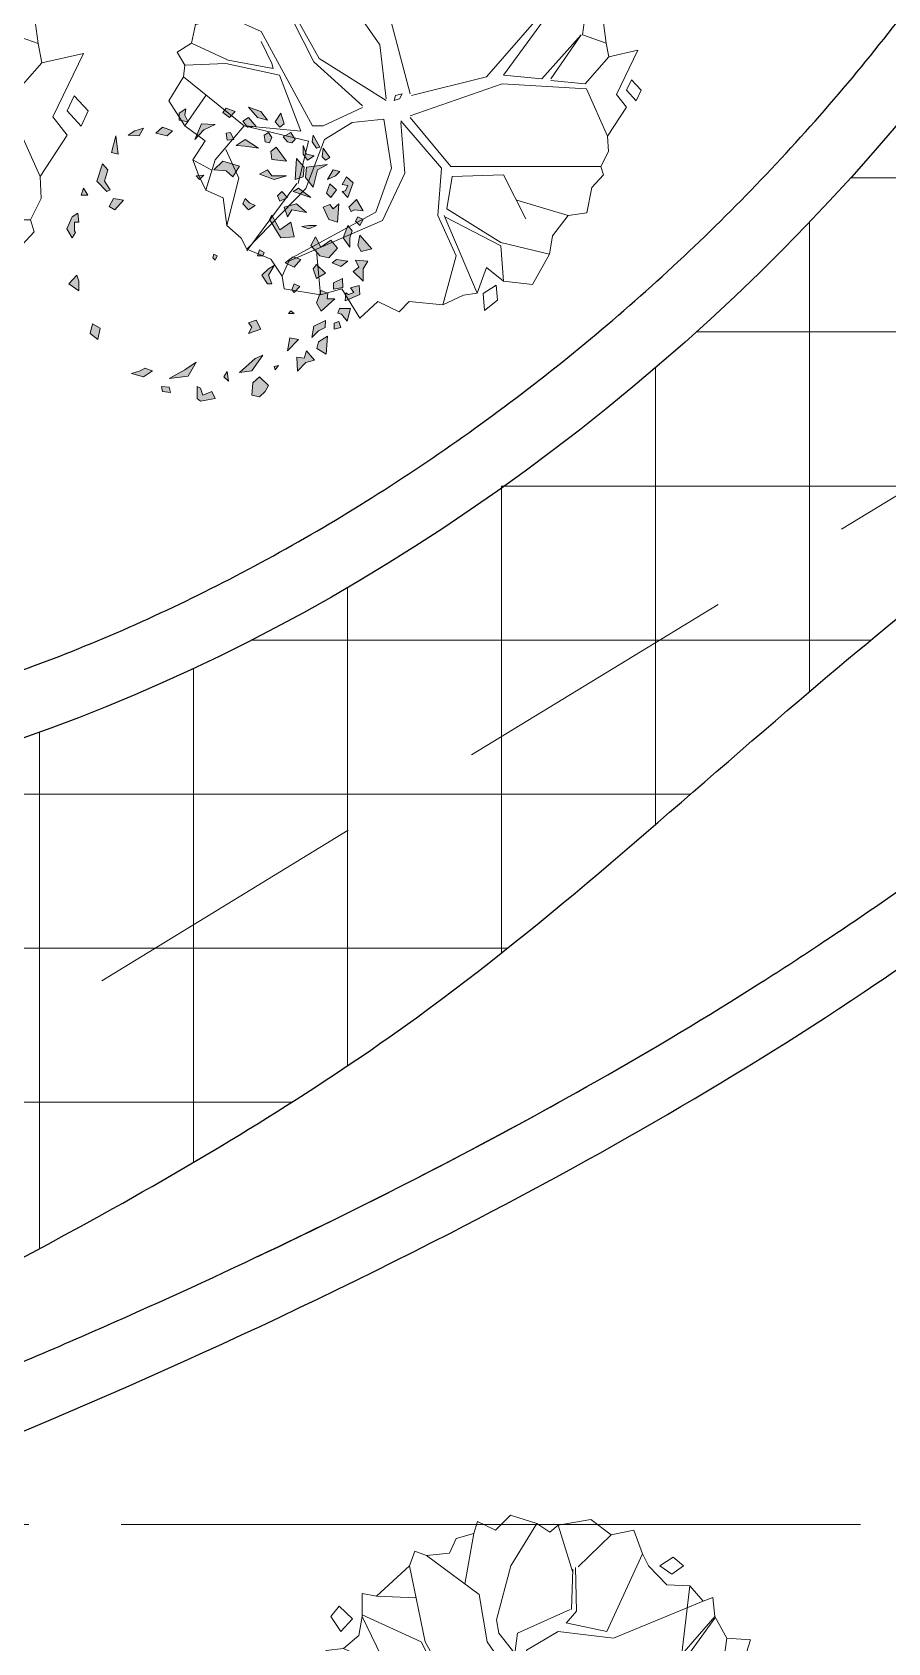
# Model space of a CAD drawing. Header units: inches. Extents: x -12 to 20935469, y -1604 to 24729220.
# Drawn here: x 20873752.2 to 20873818.9, y 24710426.8 to 24710552.2 of the extents above; entities that cross this region are included whole.
import ezdxf

# ---------------------------------------------------------------- set-up
doc = ezdxf.new("R2010")
doc.units = ezdxf.units.IN
doc.header["$LTSCALE"] = 0.03
doc.header["$MEASUREMENT"] = 0
doc.linetypes.add('ACAD_ISO08W100', pattern=[36, 24, -3, 6, -3])
doc.linetypes.add('DASHED2', pattern=[0.375, 0.25, -0.125])
for name, color, linetype, lineweight in [('Dot', 253, 'Continuous', 0), ('Grid Line', 252, 'Continuous', 18), ('hatch-1', 253, 'Continuous', 5), ('ILLUSTR-TREE', 74, 'Continuous', 0), ('wind.', 150, 'Continuous', 20)]:
    doc.layers.add(name, color=color, linetype=linetype, lineweight=lineweight)
doc.styles.add('ATTR', font='romans.shx', dxfattribs={"width": 0.8, "height": 0.7})

# ---------------------------------------------------------------- blocks, each defined once
blk = doc.blocks.new('fff')
at = {"layer": 'Grid Line', "color": 252, "linetype": 'ACAD_ISO08W100', "lineweight": 9, "ltscale": 80, "true_color": 0x939598}
blk.add_line((20833096.95, 24723708.72), (20830726.15, 24723708.72), dxfattribs=at)
blk = doc.blocks.new('TREE_009')
at = {"layer": 'ILLUSTR-TREE'}
for p, q in [((-12174.22, 13910.26), (-12175.66, 13905.24)), ((-12166.65, 13906.74), (-12174.22, 13910.26)), ((-12160.46, 13912.91), (-12166.65, 13906.74)), ((-12149.34, 13909.54), (-12160.46, 13912.91)), ((-12149.34, 13909.54), (-12160.26, 13891.83)), ((-12143.96, 13905.85), (-12149.34, 13909.54)), ((-12140.45, 13908.76), (-12143.96, 13905.85)), ((-12126.77, 13911.14), (-12140.45, 13908.76)), ((-12140.45, 13908.76), (-12134.4, 13889.01)), ((-12118.31, 13904.71), (-12126.77, 13911.14)), ((-12175.66, 13905.24), (-12183.16, 13903.21)), ((-12179.51, 13884.08), (-12175.66, 13905.24)), ((-12132.06, 13891.31), (-12118.31, 13904.71)), ((-12108.88, 13906.74), (-12118.31, 13904.71)), ((-12105.24, 13896.77), (-12108.88, 13906.74)), ((-12183.16, 13903.21), (-12185.91, 13897.04)), ((-12200.35, 13897.92), (-12202.62, 13891.83)), ((-12195.47, 13896.07), (-12200.35, 13897.92)), ((-12185.91, 13897.04), (-12195.47, 13896.07)), ((-12195.47, 13896.07), (-12173.46, 13879.85)), ((-12120.09, 13864.33), (-12105.24, 13896.77)), ((-12102.7, 13891.75), (-12105.24, 13896.77)), ((-12097.95, 13891.83), (-12092.45, 13895.36)), ((-12092.45, 13895.36), (-12088.05, 13891.83)), ((-12202.62, 13891.83), (-12216.38, 13879.14)), ((-12196.02, 13860.09), (-12202.62, 13891.83)), ((-12160.26, 13891.83), (-12166.31, 13869.26)), ((-12134.95, 13873.5), (-12134.4, 13890.42)), ((-12133.3, 13891.13), (-12132.75, 13872.79)), ((-12095.13, 13883.81), (-12102.7, 13891.75)), ((-12093, 13888.31), (-12097.95, 13891.83)), ((-12088.05, 13891.83), (-12093, 13888.31)), ((-12085.43, 13883.37), (-12095.13, 13883.81)), ((-12085.43, 13883.37), (-12088.74, 13855.16)), ((-12079.93, 13877.02), (-12085.43, 13883.37)), ((-12222.36, 13880.28), (-12222.43, 13870.68)), ((-12216.38, 13879.14), (-12222.36, 13880.28)), ((-12199.87, 13878.43), (-12216.38, 13879.14)), ((-12173.46, 13879.85), (-12170.16, 13860.09)), ((-12117.34, 13861.51), (-12079.93, 13877.02)), ((-12075.87, 13878.52), (-12079.93, 13877.02)), ((-12074.98, 13870.68), (-12075.87, 13878.52)), ((-12231.99, 13875), (-12235.43, 13870.59)), ((-12226.48, 13869.71), (-12231.99, 13875)), ((-12197.67, 13860.09), (-12222.43, 13871.38)), ((-12157.51, 13863.62), (-12135.5, 13873.5)), ((-12132.75, 13872.79), (-12137.15, 13867.85)), ((-12235.43, 13870.59), (-12231.3, 13864.41)), ((-12231.3, 13864.41), (-12226.48, 13869.71)), ((-12222.43, 13870.68), (-12223.73, 13862.65)), ((-12222.43, 13870.68), (-12212.52, 13850.22)), ((-12166.31, 13869.26), (-12165.21, 13863.62)), ((-12136.6, 13867.85), (-12120.09, 13864.33)), ((-12112.39, 13827.65), (-12074.98, 13870.68)), ((-12074.98, 13869.97), (-12105.24, 13828.35)), ((-12070.03, 13861.51), (-12074.98, 13870.68)), ((-12223.73, 13862.65), (-12230.13, 13857.27)), ((-12165.21, 13863.62), (-12158.61, 13855.16)), ((-12158.61, 13855.16), (-12157.51, 13863.62)), ((-12153.66, 13856.57), (-12140.45, 13864.33)), ((-12140.45, 13864.33), (-12117.34, 13861.51)), ((-12230.13, 13857.27), (-12237.49, 13856.48)), ((-12206.47, 13846.69), (-12230.13, 13857.27)), ((-12184.47, 13834), (-12197.67, 13860.09)), ((-12182.26, 13835.41), (-12196.02, 13860.09)), ((-12170.16, 13860.09), (-12156.96, 13841.05)), ((-12072.23, 13845.28), (-12070.03, 13861.51)), ((-12060.06, 13860.89), (-12070.03, 13861.51)), ((-12063.49, 13850.31), (-12060.06, 13860.89)), ((-12237.49, 13856.48), (-12233.98, 13849.52)), ((-12220.78, 13852.34), (-12233.98, 13849.52)), ((-12144.3, 13820.6), (-12153.66, 13856.57)), ((-12233.98, 13849.52), (-12235.63, 13841.76)), ((-12062.33, 13841.76), (-12063.49, 13850.31)), ((-12185.02, 13807.2), (-12206.47, 13846.69)), ((-12089.29, 13826.94), (-12072.78, 13845.28)), ((-12072.78, 13845.28), (-12085.43, 13826.94)), ((-12072.23, 13845.28), (-12062.33, 13841.76)), ((-12235.63, 13841.76), (-12241.62, 13837.97)), ((-12235.63, 13841.76), (-12220.23, 13834.7)), ((-12202.07, 13833.29), (-12206.47, 13842.46)), ((-12156.96, 13841.05), (-12154.21, 13818.48)), ((-12061.23, 13836.11), (-12062.33, 13841.76)), ((-12049.05, 13838.85), (-12061.23, 13836.11)), ((-12057.99, 13820.33), (-12049.05, 13838.85)), ((-12241.62, 13837.97), (-12238.38, 13832.59)), ((-12220.23, 13834.7), (-12201.52, 13831.18)), ((-12164.11, 13815.66), (-12184.47, 13834)), ((-12154.21, 13817.78), (-12182.26, 13835.41)), ((-12071.13, 13824.83), (-12061.23, 13836.11)), ((-12238.38, 13832.59), (-12238.93, 13827.65)), ((-12221.33, 13833.29), (-12238.38, 13832.59)), ((-12198.77, 13828.35), (-12221.33, 13833.29)), ((-12201.52, 13831.18), (-12202.07, 13833.29)), ((-12238.93, 13827.65), (-12245.05, 13817.69)), ((-12213.63, 13807.2), (-12238.93, 13827.65)), ((-12189.97, 13805.08), (-12198.77, 13828.35)), ((-12144.3, 13811.43), (-12105.79, 13824.83)), ((-12143.75, 13819.89), (-12112.39, 13827.65)), ((-12105.79, 13824.83), (-12070.58, 13822.71)), ((-12105.24, 13828.35), (-12089.29, 13826.94)), ((-12085.43, 13826.24), (-12071.13, 13824.83)), ((-12051.8, 13826.5), (-12053.87, 13822.1)), ((-12047.68, 13822.1), (-12051.8, 13826.5)), ((-12229.58, 13819.89), (-12238.38, 13807.2)), ((-12150.36, 13819.89), (-12150.9, 13817.78)), ((-12147.6, 13820.6), (-12150.36, 13819.89)), ((-12148.7, 13818.48), (-12147.6, 13820.6)), ((-12070.58, 13822.71), (-12061.78, 13802.96)), ((-12053.87, 13815.04), (-12057.99, 13820.33)), ((-12053.87, 13822.1), (-12049.74, 13817.69)), ((-12049.74, 13817.69), (-12047.68, 13822.1)), ((-12245.05, 13817.69), (-12238.38, 13807.2)), ((-12164.11, 13814.95), (-12180.61, 13807.2)), ((-12150.9, 13817.78), (-12148.7, 13818.48)), ((-12061.78, 13802.96), (-12053.87, 13815.04)), ((-12155.31, 13810.02), (-12168.51, 13808.61)), ((-12155.31, 13810.02), (-12152.01, 13789.56)), ((-12144.3, 13810.72), (-12127.25, 13790.27)), ((-12238.38, 13807.2), (-12229.92, 13800.94)), ((-12213.63, 13807.2), (-12225.73, 13793.09)), ((-12186.67, 13800.85), (-12213.63, 13807.2)), ((-12213.07, 13807.2), (-12189.97, 13805.08)), ((-12180.61, 13807.2), (-12185.02, 13807.2)), ((-12168.51, 13808.61), (-12180.06, 13801.55)), ((-12148.15, 13809.31), (-12131.1, 13789.56)), ((-12148.15, 13808.61), (-12146.5, 13787.45)), ((-12229.92, 13800.94), (-12235.08, 13793.09)), ((-12191.07, 13783.21), (-12186.67, 13800.85)), ((-12180.06, 13801.55), (-12187.77, 13781.1)), ((-12061.43, 13796.53), (-12061.78, 13802.96)), ((-12221.33, 13797.32), (-12215.83, 13785.33)), ((-12064.53, 13790.27), (-12061.43, 13796.53)), ((-12227.38, 13788.86), (-12235.08, 13793.09)), ((-12235.08, 13793.09), (-12232.68, 13786.83)), ((-12225.73, 13793.09), (-12229.58, 13780.39)), ((-12232.68, 13786.83), (-12229.58, 13780.39)), ((-12152.01, 13789.56), (-12158.61, 13771.22)), ((-12146.5, 13787.45), (-12155.86, 13767.7)), ((-12131.1, 13789.56), (-12132.75, 13769.81)), ((-12127.25, 13790.27), (-12064.53, 13790.27)), ((-12126.7, 13786.04), (-12105.24, 13786.74)), ((-12105.24, 13786.74), (-12095.89, 13768.4)), ((-12068.31, 13781.54), (-12063.49, 13786.83)), ((-12063.49, 13786.83), (-12064.53, 13790.27)), ((-12215.83, 13785.33), (-12220.78, 13765.58)), ((-12212.52, 13755), (-12191.62, 13783.21)), ((-12126.7, 13786.04), (-12128.9, 13772.63)), ((-12229.58, 13780.39), (-12222.36, 13777.13)), ((-12222.36, 13777.13), (-12220.78, 13765.58)), ((-12187.77, 13781.1), (-12212.52, 13755.71)), ((-12070.37, 13770.96), (-12068.31, 13781.54)), ((-12128.9, 13772.63), (-12106.34, 13758.53)), ((-12099.74, 13776.16), (-12078.28, 13769.81)), ((-12158.61, 13771.22), (-12194.92, 13751.47)), ((-12155.86, 13767.7), (-12194.92, 13750.77)), ((-12132.75, 13769.81), (-12125.05, 13752.89)), ((-12130, 13769.81), (-12116.24, 13737.37)), ((-12129.45, 13769.11), (-12106.34, 13757.12)), ((-12084.81, 13761.26), (-12078.28, 13769.81)), ((-12078.28, 13769.81), (-12070.37, 13770.96)), ((-12220.78, 13765.58), (-12214.79, 13760.38)), ((-12214.79, 13760.38), (-12212.52, 13755.71)), ((-12106.34, 13758.53), (-12085.98, 13753.59)), ((-12085.98, 13753.59), (-12084.81, 13761.26)), ((-12212.52, 13755.71), (-12202.42, 13751.56)), ((-12183.37, 13755), (-12181.71, 13736.66)), ((-12106.34, 13757.12), (-12105.24, 13742.31)), ((-12093.07, 13740.98), (-12085.98, 13753.59)), ((-12202.42, 13751.56), (-12197.67, 13744.42)), ((-12194.92, 13750.77), (-12197.67, 13744.42)), ((-12125.05, 13752.89), (-12130.55, 13732.43)), ((-12197.67, 13744.42), (-12196.91, 13739.22)), ((-12116.24, 13737.37), (-12112.32, 13748.04)), ((-12112.32, 13748.04), (-12105.24, 13742.31)), ((-12108.27, 13740.72), (-12113.77, 13737.19)), ((-12107.72, 13734.37), (-12108.27, 13740.72)), ((-12105.24, 13742.31), (-12093.07, 13740.98)), ((-12196.91, 13739.22), (-12181.71, 13736.66)), ((-12181.71, 13736.66), (-12172.84, 13739.22)), ((-12172.84, 13739.22), (-12165.28, 13726.88)), ((-12130.55, 13732.43), (-12121.95, 13736.57)), ((-12121.95, 13736.57), (-12116.24, 13737.37)), ((-12113.77, 13737.19), (-12113.22, 13730.14)), ((-12165.28, 13726.88), (-12157.71, 13733.93)), ((-12157.71, 13733.93), (-12148.77, 13729.52)), ((-12148.77, 13729.52), (-12144.65, 13733.93)), ((-12144.65, 13733.93), (-12130.55, 13732.43)), ((-12113.22, 13730.14), (-12107.72, 13734.37))]:
    blk.add_line(p, q, dxfattribs=at)
at = {"layer": 'ILLUSTR-TREE', "style": 'ATTR', "width": 0.8, "flags": 9}
blk.add_attdef('ESTCODE', (-12147.6, 13820.6), '', height=1.05, dxfattribs=at)
blk = doc.blocks.new('GRN1')
at = {"layer": 'ILLUSTR-TREE', "true_color": 0x30441d}
h = blk.add_hatch(color=89, dxfattribs=at)
h.paths.add_polyline_path([(0.2571, -0.0526), (0.2603, -0.0695), (0.2735, -0.0695), (0.2817, -0.0569), (0.2702, -0.059)])
h.paths.add_polyline_path([(0.2406, -0.0821), (0.2308, -0.0927), (0.2357, -0.1137), (0.2472, -0.1011)])
h.paths.add_polyline_path([(0.1897, 0.2148), (0.1848, 0.2064), (0.1914, 0.2), (0.2078, 0.2021)])
h.paths.add_polyline_path([(0.193, 0.1853), (0.1848, 0.1727), (0.1963, 0.1642), (0.2127, 0.1642), (0.1963, 0.1706)])
h.paths.add_polyline_path([(0.1864, 0.1053), (0.2012, 0.1032), (0.2094, 0.1137), (0.1831, 0.1327)])
h.paths.add_polyline_path([(0.2603, 0.0969), (0.2653, 0.0779), (0.285, 0.0611), (0.2768, 0.0842)])
h.paths.add_polyline_path([(0.2078, 0.08), (0.2242, 0.0547), (0.2127, 0.0379), (0.2111, 0.0547)])
h.paths.add_polyline_path([(0.2521, -0.0021), (0.2538, -0.0274), (0.2242, -0.04), (0.2423, -0.0232)])
h.paths.add_polyline_path([(0.2653, 0.0253), (0.2751, 0.0126), (0.2833, 0.019), (0.2768, 0.0358)])
h.paths.add_polyline_path([(0.2373, 0.0274), (0.2357, 0.019), (0.2226, 0.0211), (0.2242, 0.0337)])
h.paths.add_polyline_path([(0.2488, 0.0758), (0.2472, 0.059), (0.2587, 0.0505), (0.2653, 0.0611)])
h.paths.add_polyline_path([(0.2094, 0.1958), (0.2078, 0.1895), (0.2193, 0.1811), (0.2324, 0.1832)])
h.paths.add_polyline_path([(0.2291, 0.1263), (0.2193, 0.1348), (0.2176, 0.1432), (0.2242, 0.1495), (0.2373, 0.1411)])
h.paths.add_polyline_path([(0.2373, 0.099), (0.2275, 0.1053), (0.2176, 0.1011), (0.2193, 0.0927), (0.2324, 0.0905)])
h.paths.add_polyline_path([(0.2538, 0.1284), (0.2472, 0.12), (0.2571, 0.1116), (0.2735, 0.1221)])
h.paths.add_polyline_path([(0.1963, -0.1853), (0.1996, -0.1979), (0.2308, -0.1895)])
h.paths.add_polyline_path([(0.2456, -0.1369), (0.2308, -0.1453), (0.2324, -0.1663), (0.2406, -0.1537)])
h.paths.add_polyline_path([(0.0402, 0.1474), (0.0386, 0.1221), (0.0731, 0.1011), (0.0813, 0.1053), (0.0534, 0.12), (0.0682, 0.1411)])
h.paths.add_polyline_path([(0.0731, 0.278), (0.0616, 0.2716), (0.0698, 0.2632), (0.078, 0.2674)])
h.paths.add_polyline_path([(-0.2275, -0.0884), (-0.2226, -0.0526), (-0.1963, -0.0379), (-0.2111, -0.059)])
h.paths.add_polyline_path([(0.0205, 0.2527), (0.0386, 0.24), (0.0616, 0.2485), (0.0517, 0.2569), (0.0386, 0.2527)])
h.paths.add_polyline_path([(-0.2406, 0.099), (-0.2242, 0.0821), (-0.2357, 0.0695), (-0.2587, 0.0674), (-0.262, 0.0821), (-0.2521, 0.0927)])
h.paths.add_polyline_path([(-0.2324, 0.0232), (-0.2242, 0.0147), (-0.2143, 0.0211)])
h.paths.add_polyline_path([(-0.1307, 0.2358), (-0.1344, 0.2232), (-0.1226, 0.2231), (-0.1198, 0.2319)])
h.paths.add_polyline_path([(-0.1039, 0.2299), (-0.106, 0.2367), (-0.1191, 0.2474), (-0.0951, 0.2536), (-0.0951, 0.2327)])
h.paths.add_polyline_path([(-0.0555, 0.2396), (-0.0585, 0.2217), (-0.0467, 0.2215), (-0.0384, 0.2388)])
h.paths.add_polyline_path([(-0.0771, 0.224), (-0.1, 0.1981), (-0.0846, 0.1897), (-0.0609, 0.1985), (-0.0663, 0.2109), (-0.0766, 0.2096)])
h.paths.add_polyline_path([(-0.216, 0.0442), (-0.2127, 0.0674), (-0.1831, 0.0884), (-0.1897, 0.0737)])
h.paths.add_polyline_path([(-0.1421, 0.0611), (-0.1339, 0.0842), (-0.1174, 0.0758), (-0.1224, 0.0611), (-0.1306, 0.0674)])
h.paths.add_polyline_path([(-0.1812, 0.2081), (-0.1707, 0.1899), (-0.1581, 0.1935), (-0.1472, 0.2104)])
h.paths.add_polyline_path([(-0.2132, 0.1534), (-0.187, 0.1527), (-0.1886, 0.166), (-0.1749, 0.1708), (-0.1924, 0.186), (-0.1969, 0.1696)])
h.paths.add_polyline_path([(-0.15, 0.1808), (-0.1283, 0.1846), (-0.118, 0.2068), (-0.1309, 0.2058), (-0.1372, 0.1936)])
h.paths.add_polyline_path([(-0.1536, 0.1558), (-0.1749, 0.1348), (-0.1503, 0.139)])
h.paths.add_polyline_path([(-0.1043, 0.1474), (-0.1043, 0.1369), (-0.0994, 0.1411)])
h.paths.add_polyline_path([(-0.2028, 0.1179), (-0.2111, 0.1116), (-0.2045, 0.1095)])
h.paths.add_polyline_path([(-0.0205, 0.099), (-0.032, 0.0863), (-0.0485, 0.0969), (-0.0485, 0.1053), (-0.032, 0.099), (-0.014, 0.1095)])
h.paths.add_polyline_path([(0.0189, 0.2295), (0.0008, 0.2127), (0.0041, 0.1958), (0.0238, 0.179), (0.0402, 0.1874), (0.0205, 0.1979), (0.0337, 0.2169)])
h.paths.add_polyline_path([(-0.0287, 0.2064), (-0.0386, 0.1895), (-0.0205, 0.1832), (-0.0123, 0.1895)])
h.paths.add_polyline_path([(-0.0534, 0.1579), (-0.0649, 0.1474), (-0.06, 0.1432), (-0.0485, 0.1474)])
h.paths.add_polyline_path([(0.0178, 0.294), (0.0123, 0.2737), (0.0238, 0.2674), (0.0435, 0.2716)])
h.paths.add_polyline_path([(-0.0435, 0.278), (-0.0255, 0.259), (-0.0172, 0.2695), (-0.0041, 0.2632), (-0.0057, 0.2864), (-0.0205, 0.278)])
h.paths.add_polyline_path([(-0.0808, 0.244), (-0.0685, 0.2712), (-0.0515, 0.2704), (-0.056, 0.254), (-0.0646, 0.2603), (-0.0686, 0.2503), (-0.0653, 0.2447)])
h.paths.add_polyline_path([(0.0041, 0.0021), (-0.0041, -0.0021), (0.0008, -0.0063), (0.0074, -0.0042)])
h.paths.add_polyline_path([(0.0041, 0.0884), (0.0107, 0.0905), (0.0156, 0.0821), (0.0041, 0.0779)])
h.paths.add_polyline_path([(-0.0025, 0.16), (-0.0172, 0.1474), (-0.009, 0.1306), (0.0025, 0.1453)])
h.paths.add_polyline_path([(-0.0057, 0.2485), (-0.0156, 0.2358), (-0.009, 0.219), (-0.0025, 0.2274)])
h.paths.add_polyline_path([(0.0616, 0.1895), (0.055, 0.1748), (0.06, 0.1621), (0.0616, 0.1748)])
h.paths.add_polyline_path([(0.1634, 0.2337), (0.1552, 0.2253), (0.1486, 0.2106), (0.1667, 0.2211)])
h.paths.add_polyline_path([(0.1552, 0.1327), (0.1486, 0.1095), (0.1585, 0.0821), (0.1667, 0.0969), (0.1552, 0.1053)])
h.paths.add_polyline_path([(0.0994, 0.0737), (0.0912, 0.0611), (0.1027, 0.0505), (0.1125, 0.0547), (0.1043, 0.0632)])
h.paths.add_polyline_path([(0.1569, -0.0232), (0.1486, -0.0316), (0.1552, -0.0379)])
h.paths.add_polyline_path([(0.1536, 0.0316), (0.1651, 0.019), (0.1667, -0.0042), (0.1831, 0.0126), (0.1733, 0.0442)])
h.paths.add_polyline_path([(0.1027, 0.2316), (0.0682, 0.2295), (0.0731, 0.2127), (0.0961, 0.2021), (0.101, 0.2148), (0.0928, 0.2211)])
h.paths.add_polyline_path([(0.1289, 0.2274), (0.1142, 0.2169), (0.1224, 0.2085), (0.1404, 0.2148)])
h.paths.add_polyline_path([(0.0862, 0.1706), (0.0912, 0.1432), (0.078, 0.1348), (0.0961, 0.1284), (0.1027, 0.1516)])
h.paths.add_polyline_path([(0.1339, 0.1832), (0.1667, 0.1916), (0.1766, 0.2106), (0.1716, 0.1706), (0.1519, 0.1685)])
h.paths.add_polyline_path([(0.1257, 0.1453), (0.1142, 0.179), (0.1322, 0.1558)])
h.paths.add_polyline_path([(0.1536, 0.1642), (0.1486, 0.1495), (0.1881, 0.1516), (0.1716, 0.1663)])
h.paths.add_polyline_path([(0.1142, 0.1348), (0.1076, 0.12), (0.1174, 0.1158), (0.1257, 0.1242)])
h.paths.add_polyline_path([(0.0879, 0.2548), (0.0912, 0.2611), (0.0895, 0.278), (0.1109, 0.2653), (0.0961, 0.2506)])
h.paths.add_polyline_path([(0.1142, 0.2485), (0.1421, 0.259), (0.1536, 0.2464), (0.1388, 0.2379), (0.1371, 0.2485), (0.1273, 0.2443), (0.1257, 0.2379)])
h.paths.add_polyline_path([(-0.2521, -0.0084), (-0.2653, -0.0021), (-0.2702, -0.0295), (-0.2653, -0.0358), (-0.2423, -0.0358), (-0.2456, -0.0295), (-0.2587, -0.0253)])
h.paths.add_polyline_path([(-0.2538, -0.0863), (-0.2439, -0.0884), (-0.2423, -0.1032), (-0.2521, -0.1011)])
h.paths.add_polyline_path([(0.055, -0.2822), (0.0386, -0.2716), (0.0485, -0.2653), (0.0517, -0.2674), (0.0682, -0.2674), (0.0682, -0.259), (0.0846, -0.2611), (0.078, -0.2716)])
h.paths.add_polyline_path([(-0.1322, -0.219), (-0.1536, -0.2232), (-0.1421, -0.2379), (-0.124, -0.2337)])
h.paths.add_polyline_path([(-0.2176, -0.16), (-0.2242, -0.1369), (-0.2127, -0.12), (-0.2078, -0.1348), (-0.2127, -0.1432)])
h.paths.add_polyline_path([(-0.0485, -0.278), (-0.0616, -0.259), (-0.0435, -0.259), (-0.032, -0.2632)])
h.paths.add_polyline_path([(0.1289, -0.2), (0.1257, -0.2064), (0.1454, -0.2253), (0.1782, -0.2148), (0.1667, -0.2043), (0.1454, -0.2106)])
h.paths.add_polyline_path([(0.1191, -0.2548), (0.1322, -0.2506), (0.1191, -0.2422)])
h.paths.add_polyline_path([(0.1092, -0.1748), (0.0912, -0.1916), (0.0977, -0.2021), (0.1125, -0.1937)])
at = {"layer": 'ILLUSTR-TREE', "color": 89, "true_color": 0x30441d}
for p, q in [((-0.0205, 0.278), (-0.0435, 0.278)), ((-0.0435, 0.278), (-0.0255, 0.259)), ((-0.0057, 0.2864), (-0.0205, 0.278)), ((-0.0041, 0.2632), (-0.0057, 0.2864)), ((0.0178, 0.294), (0.0123, 0.2737)), ((0.0123, 0.2737), (0.0238, 0.2674)), ((0.0435, 0.2716), (0.0178, 0.294)), ((0.0731, 0.278), (0.0616, 0.2716)), ((0.078, 0.2674), (0.0731, 0.278)), ((0.0895, 0.278), (0.1109, 0.2653)), ((0.0912, 0.2611), (0.0895, 0.278)), ((-0.1191, 0.2474), (-0.0951, 0.2536)), ((-0.106, 0.2367), (-0.1191, 0.2474)), ((-0.0951, 0.2536), (-0.0951, 0.2327)), ((-0.0808, 0.244), (-0.0685, 0.2712)), ((-0.0653, 0.2447), (-0.0808, 0.244)), ((-0.0646, 0.2603), (-0.0686, 0.2503)), ((-0.0686, 0.2503), (-0.0653, 0.2447)), ((-0.0685, 0.2712), (-0.0515, 0.2704)), ((-0.056, 0.254), (-0.0646, 0.2603)), ((-0.0515, 0.2704), (-0.056, 0.254)), ((-0.0255, 0.259), (-0.0172, 0.2695)), ((-0.0172, 0.2695), (-0.0041, 0.2632)), ((-0.0057, 0.2485), (-0.0156, 0.2358)), ((-0.0025, 0.2274), (-0.0057, 0.2485)), ((0.0386, 0.2527), (0.0205, 0.2527)), ((0.0205, 0.2527), (0.0386, 0.24)), ((0.0238, 0.2674), (0.0435, 0.2716)), ((0.0517, 0.2569), (0.0386, 0.2527)), ((0.0386, 0.24), (0.0616, 0.2485)), ((0.0616, 0.2485), (0.0517, 0.2569)), ((0.0616, 0.2716), (0.0698, 0.2632)), ((0.0698, 0.2632), (0.078, 0.2674)), ((0.0879, 0.2548), (0.0912, 0.2611)), ((0.0961, 0.2506), (0.0879, 0.2548)), ((0.1109, 0.2653), (0.0961, 0.2506)), ((0.1142, 0.2485), (0.1421, 0.259)), ((0.1257, 0.2379), (0.1142, 0.2485)), ((0.1273, 0.2443), (0.1257, 0.2379)), ((0.1371, 0.2485), (0.1273, 0.2443)), ((0.1388, 0.2379), (0.1371, 0.2485)), ((0.1536, 0.2464), (0.1388, 0.2379)), ((0.1421, 0.259), (0.1536, 0.2464)), ((-0.1307, 0.2358), (-0.1344, 0.2232)), ((-0.1344, 0.2232), (-0.1226, 0.2231)), ((-0.1198, 0.2319), (-0.1307, 0.2358)), ((-0.1226, 0.2231), (-0.1198, 0.2319)), ((-0.1039, 0.2299), (-0.106, 0.2367)), ((-0.0951, 0.2327), (-0.1039, 0.2299)), ((-0.0771, 0.224), (-0.1, 0.1981)), ((-0.0766, 0.2096), (-0.0771, 0.224)), ((-0.0555, 0.2396), (-0.0585, 0.2217)), ((-0.0585, 0.2217), (-0.0467, 0.2215)), ((-0.0384, 0.2388), (-0.0555, 0.2396)), ((-0.0467, 0.2215), (-0.0384, 0.2388)), ((-0.0156, 0.2358), (-0.009, 0.219)), ((-0.009, 0.219), (-0.0025, 0.2274)), ((0.0189, 0.2295), (0.0008, 0.2127)), ((0.0337, 0.2169), (0.0189, 0.2295)), ((0.0205, 0.1979), (0.0337, 0.2169)), ((0.1027, 0.2316), (0.0682, 0.2295)), ((0.0682, 0.2295), (0.0731, 0.2127)), ((0.0928, 0.2211), (0.1027, 0.2316)), ((0.101, 0.2148), (0.0928, 0.2211)), ((0.0961, 0.2021), (0.101, 0.2148)), ((0.1289, 0.2274), (0.1142, 0.2169)), ((0.1142, 0.2169), (0.1224, 0.2085)), ((0.1224, 0.2085), (0.1404, 0.2148)), ((0.1404, 0.2148), (0.1289, 0.2274)), ((0.1552, 0.2253), (0.1486, 0.2106)), ((0.1486, 0.2106), (0.1667, 0.2211)), ((0.1634, 0.2337), (0.1552, 0.2253)), ((0.1667, 0.2211), (0.1634, 0.2337)), ((0.1897, 0.2148), (0.1848, 0.2064)), ((0.2078, 0.2021), (0.1897, 0.2148)), ((-0.1924, 0.186), (-0.1969, 0.1696)), ((-0.1749, 0.1708), (-0.1924, 0.186)), ((-0.1472, 0.2104), (-0.1812, 0.2081)), ((-0.1812, 0.2081), (-0.1707, 0.1899)), ((-0.1707, 0.1899), (-0.1581, 0.1935)), ((-0.1581, 0.1935), (-0.1472, 0.2104)), ((-0.1372, 0.1936), (-0.15, 0.1808)), ((-0.15, 0.1808), (-0.1283, 0.1846)), ((-0.1309, 0.2058), (-0.1372, 0.1936)), ((-0.118, 0.2068), (-0.1309, 0.2058)), ((-0.1283, 0.1846), (-0.118, 0.2068)), ((-0.1, 0.1981), (-0.0846, 0.1897)), ((-0.0846, 0.1897), (-0.0609, 0.1985)), ((-0.0663, 0.2109), (-0.0766, 0.2096)), ((-0.0609, 0.1985), (-0.0663, 0.2109)), ((-0.0287, 0.2064), (-0.0386, 0.1895)), ((-0.0386, 0.1895), (-0.0205, 0.1832)), ((-0.0123, 0.1895), (-0.0287, 0.2064)), ((-0.0205, 0.1832), (-0.0123, 0.1895)), ((0.0008, 0.2127), (0.0041, 0.1958)), ((0.0041, 0.1958), (0.0238, 0.179)), ((0.0402, 0.1874), (0.0205, 0.1979)), ((0.0238, 0.179), (0.0402, 0.1874)), ((0.0616, 0.1895), (0.055, 0.1748)), ((0.0616, 0.1748), (0.0616, 0.1895)), ((0.0731, 0.2127), (0.0961, 0.2021)), ((0.1339, 0.1832), (0.1667, 0.1916)), ((0.1519, 0.1685), (0.1339, 0.1832)), ((0.1667, 0.1916), (0.1766, 0.2106)), ((0.1766, 0.2106), (0.1716, 0.1706)), ((0.1848, 0.2064), (0.1914, 0.2)), ((0.193, 0.1853), (0.1848, 0.1727)), ((0.1914, 0.2), (0.2078, 0.2021)), ((0.1963, 0.1706), (0.193, 0.1853)), ((0.2094, 0.1958), (0.2078, 0.1895)), ((0.2078, 0.1895), (0.2193, 0.1811)), ((0.2324, 0.1832), (0.2094, 0.1958)), ((0.2193, 0.1811), (0.2324, 0.1832)), ((-0.1969, 0.1696), (-0.2132, 0.1534)), ((-0.2132, 0.1534), (-0.187, 0.1527)), ((-0.1886, 0.166), (-0.1749, 0.1708)), ((-0.187, 0.1527), (-0.1886, 0.166)), ((-0.1536, 0.1558), (-0.1749, 0.1348)), ((-0.1503, 0.139), (-0.1536, 0.1558)), ((-0.0534, 0.1579), (-0.0649, 0.1474)), ((-0.0485, 0.1474), (-0.0534, 0.1579)), ((-0.0025, 0.16), (-0.0172, 0.1474)), ((0.0025, 0.1453), (-0.0025, 0.16)), ((0.055, 0.1748), (0.06, 0.1621)), ((0.06, 0.1621), (0.0616, 0.1748)), ((0.1027, 0.1516), (0.0862, 0.1706)), ((0.0862, 0.1706), (0.0912, 0.1432)), ((0.1142, 0.179), (0.1322, 0.1558)), ((0.1257, 0.1453), (0.1142, 0.179)), ((0.1322, 0.1558), (0.1257, 0.1453)), ((0.1536, 0.1642), (0.1486, 0.1495)), ((0.1716, 0.1706), (0.1519, 0.1685)), ((0.1716, 0.1663), (0.1536, 0.1642)), ((0.1881, 0.1516), (0.1716, 0.1663)), ((0.1848, 0.1727), (0.1963, 0.1642)), ((0.2127, 0.1642), (0.1963, 0.1706)), ((0.1963, 0.1642), (0.2127, 0.1642)), ((-0.1749, 0.1348), (-0.1503, 0.139)), ((-0.0994, 0.1411), (-0.1043, 0.1474)), ((-0.1043, 0.1474), (-0.1043, 0.1369)), ((-0.1043, 0.1369), (-0.0994, 0.1411)), ((-0.0649, 0.1474), (-0.06, 0.1432)), ((-0.06, 0.1432), (-0.0485, 0.1474)), ((-0.0172, 0.1474), (-0.009, 0.1306)), ((-0.009, 0.1306), (0.0025, 0.1453)), ((0.0402, 0.1474), (0.0386, 0.1221)), ((0.0386, 0.1221), (0.0731, 0.1011)), ((0.0682, 0.1411), (0.0402, 0.1474)), ((0.0534, 0.12), (0.0682, 0.1411)), ((0.0912, 0.1432), (0.078, 0.1348)), ((0.078, 0.1348), (0.0961, 0.1284)), ((0.0961, 0.1284), (0.1027, 0.1516)), ((0.1142, 0.1348), (0.1076, 0.12)), ((0.1257, 0.1242), (0.1142, 0.1348)), ((0.1174, 0.1158), (0.1257, 0.1242)), ((0.1486, 0.1495), (0.1881, 0.1516)), ((0.1552, 0.1327), (0.1486, 0.1095)), ((0.1552, 0.1053), (0.1552, 0.1327)), ((0.2094, 0.1137), (0.1831, 0.1327)), ((0.1831, 0.1327), (0.1864, 0.1053)), ((0.2176, 0.1432), (0.2242, 0.1495)), ((0.2193, 0.1348), (0.2176, 0.1432)), ((0.2291, 0.1263), (0.2193, 0.1348)), ((0.2242, 0.1495), (0.2373, 0.1411)), ((0.2373, 0.1411), (0.2291, 0.1263)), ((0.2538, 0.1284), (0.2472, 0.12)), ((0.2735, 0.1221), (0.2538, 0.1284)), ((0.2571, 0.1116), (0.2735, 0.1221)), ((-0.262, 0.0821), (-0.2521, 0.0927)), ((-0.2521, 0.0927), (-0.2406, 0.099)), ((-0.2406, 0.099), (-0.2242, 0.0821)), ((-0.2028, 0.1179), (-0.2111, 0.1116)), ((-0.2111, 0.1116), (-0.2045, 0.1095)), ((-0.2045, 0.1095), (-0.2028, 0.1179)), ((-0.0485, 0.1053), (-0.032, 0.099)), ((-0.0485, 0.0969), (-0.0485, 0.1053)), ((-0.032, 0.0863), (-0.0485, 0.0969)), ((-0.032, 0.099), (-0.014, 0.1095)), ((-0.0205, 0.099), (-0.032, 0.0863)), ((-0.014, 0.1095), (-0.0205, 0.099)), ((0.0813, 0.1053), (0.0534, 0.12)), ((0.0731, 0.1011), (0.0813, 0.1053)), ((0.1076, 0.12), (0.1174, 0.1158)), ((0.1486, 0.1095), (0.1585, 0.0821)), ((0.1667, 0.0969), (0.1552, 0.1053)), ((0.1585, 0.0821), (0.1667, 0.0969)), ((0.1864, 0.1053), (0.2012, 0.1032)), ((0.2012, 0.1032), (0.2094, 0.1137)), ((0.2275, 0.1053), (0.2176, 0.1011)), ((0.2176, 0.1011), (0.2193, 0.0927)), ((0.2193, 0.0927), (0.2324, 0.0905)), ((0.2373, 0.099), (0.2275, 0.1053)), ((0.2324, 0.0905), (0.2373, 0.099)), ((0.2472, 0.12), (0.2571, 0.1116)), ((0.2768, 0.0842), (0.2603, 0.0969)), ((0.2603, 0.0969), (0.2653, 0.0779)), ((-0.2587, 0.0674), (-0.262, 0.0821)), ((-0.2357, 0.0695), (-0.2587, 0.0674)), ((-0.2242, 0.0821), (-0.2357, 0.0695)), ((-0.1897, 0.0737), (-0.216, 0.0442)), ((-0.216, 0.0442), (-0.2127, 0.0674)), ((-0.2127, 0.0674), (-0.1831, 0.0884)), ((-0.1831, 0.0884), (-0.1897, 0.0737)), ((-0.1421, 0.0611), (-0.1339, 0.0842)), ((-0.1306, 0.0674), (-0.1421, 0.0611)), ((-0.1339, 0.0842), (-0.1174, 0.0758)), ((-0.1224, 0.0611), (-0.1306, 0.0674)), ((-0.1174, 0.0758), (-0.1224, 0.0611)), ((0.0041, 0.0884), (0.0107, 0.0905)), ((0.0041, 0.0779), (0.0041, 0.0884)), ((0.0156, 0.0821), (0.0041, 0.0779)), ((0.0107, 0.0905), (0.0156, 0.0821)), ((0.0994, 0.0737), (0.0912, 0.0611)), ((0.0912, 0.0611), (0.1027, 0.0505)), ((0.1043, 0.0632), (0.0994, 0.0737)), ((0.1125, 0.0547), (0.1043, 0.0632)), ((0.2111, 0.0547), (0.2078, 0.08)), ((0.2078, 0.08), (0.2242, 0.0547)), ((0.2488, 0.0758), (0.2472, 0.059)), ((0.2653, 0.0611), (0.2488, 0.0758)), ((0.2587, 0.0505), (0.2653, 0.0611)), ((0.2653, 0.0779), (0.285, 0.0611)), ((0.285, 0.0611), (0.2768, 0.0842)), ((0.1027, 0.0505), (0.1125, 0.0547)), ((0.1733, 0.0442), (0.1536, 0.0316)), ((0.1536, 0.0316), (0.1651, 0.019)), ((0.1831, 0.0126), (0.1733, 0.0442)), ((0.2127, 0.0379), (0.2111, 0.0547)), ((0.2242, 0.0547), (0.2127, 0.0379)), ((0.2226, 0.0211), (0.2242, 0.0337)), ((0.2242, 0.0337), (0.2373, 0.0274)), ((0.2472, 0.059), (0.2587, 0.0505)), ((0.2768, 0.0358), (0.2653, 0.0253)), ((0.2833, 0.019), (0.2768, 0.0358)), ((-0.2143, 0.0211), (-0.2324, 0.0232)), ((-0.2324, 0.0232), (-0.2242, 0.0147)), ((-0.2242, 0.0147), (-0.2143, 0.0211)), ((0.0041, 0.0021), (-0.0041, -0.0021)), ((0.0074, -0.0042), (0.0041, 0.0021)), ((0.1651, 0.019), (0.1667, -0.0042)), ((0.1667, -0.0042), (0.1831, 0.0126)), ((0.2357, 0.019), (0.2226, 0.0211)), ((0.2373, 0.0274), (0.2357, 0.019)), ((0.2653, 0.0253), (0.2751, 0.0126)), ((0.2751, 0.0126), (0.2833, 0.019)), ((-0.2653, -0.0021), (-0.2702, -0.0295)), ((-0.2702, -0.0295), (-0.2653, -0.0358)), ((-0.2521, -0.0084), (-0.2653, -0.0021)), ((-0.2587, -0.0253), (-0.2521, -0.0084)), ((-0.2456, -0.0295), (-0.2587, -0.0253)), ((-0.2423, -0.0358), (-0.2456, -0.0295)), ((-0.0041, -0.0021), (0.0008, -0.0063)), ((0.0008, -0.0063), (0.0074, -0.0042)), ((0.1569, -0.0232), (0.1486, -0.0316)), ((0.1552, -0.0379), (0.1569, -0.0232)), ((0.2242, -0.04), (0.2423, -0.0232)), ((0.2538, -0.0274), (0.2242, -0.04)), ((0.2423, -0.0232), (0.2521, -0.0021)), ((0.2521, -0.0021), (0.2538, -0.0274)), ((-0.2653, -0.0358), (-0.2423, -0.0358)), ((-0.2275, -0.0884), (-0.2226, -0.0526)), ((-0.2111, -0.059), (-0.2275, -0.0884)), ((-0.2226, -0.0526), (-0.1963, -0.0379)), ((-0.1963, -0.0379), (-0.2111, -0.059)), ((0.1486, -0.0316), (0.1552, -0.0379)), ((0.2702, -0.059), (0.2571, -0.0526)), ((0.2571, -0.0526), (0.2603, -0.0695)), ((0.2817, -0.0569), (0.2702, -0.059)), ((0.2735, -0.0695), (0.2817, -0.0569)), ((-0.2521, -0.1011), (-0.2538, -0.0863)), ((-0.2538, -0.0863), (-0.2439, -0.0884)), ((-0.2439, -0.0884), (-0.2423, -0.1032)), ((0.2406, -0.0821), (0.2308, -0.0927)), ((0.2472, -0.1011), (0.2406, -0.0821)), ((0.2603, -0.0695), (0.2735, -0.0695)), ((-0.2423, -0.1032), (-0.2521, -0.1011)), ((-0.2242, -0.1369), (-0.2127, -0.12)), ((-0.2127, -0.12), (-0.2078, -0.1348)), ((0.2308, -0.0927), (0.2357, -0.1137)), ((0.2357, -0.1137), (0.2472, -0.1011)), ((-0.2176, -0.16), (-0.2242, -0.1369)), ((-0.2127, -0.1432), (-0.2176, -0.16)), ((-0.2078, -0.1348), (-0.2127, -0.1432)), ((0.2456, -0.1369), (0.2308, -0.1453)), ((0.2308, -0.1453), (0.2324, -0.1663)), ((0.2406, -0.1537), (0.2456, -0.1369)), ((0.1092, -0.1748), (0.0912, -0.1916)), ((0.1125, -0.1937), (0.1092, -0.1748)), ((0.2324, -0.1663), (0.2406, -0.1537)), ((0.0912, -0.1916), (0.0977, -0.2021)), ((0.0977, -0.2021), (0.1125, -0.1937)), ((0.1289, -0.2), (0.1257, -0.2064)), ((0.1257, -0.2064), (0.1454, -0.2253)), ((0.1454, -0.2106), (0.1289, -0.2)), ((0.1667, -0.2043), (0.1454, -0.2106)), ((0.1782, -0.2148), (0.1667, -0.2043)), ((0.2308, -0.1895), (0.1963, -0.1853)), ((0.1963, -0.1853), (0.1996, -0.1979)), ((0.1996, -0.1979), (0.2308, -0.1895)), ((-0.1322, -0.219), (-0.1536, -0.2232)), ((-0.1536, -0.2232), (-0.1421, -0.2379)), ((-0.1421, -0.2379), (-0.124, -0.2337)), ((-0.124, -0.2337), (-0.1322, -0.219)), ((0.1191, -0.2422), (0.1191, -0.2548)), ((0.1322, -0.2506), (0.1191, -0.2422)), ((0.1454, -0.2253), (0.1782, -0.2148)), ((-0.0616, -0.259), (-0.0435, -0.259)), ((-0.0485, -0.278), (-0.0616, -0.259)), ((-0.032, -0.2632), (-0.0485, -0.278)), ((-0.0435, -0.259), (-0.032, -0.2632)), ((0.0386, -0.2716), (0.0485, -0.2653)), ((0.055, -0.2822), (0.0386, -0.2716)), ((0.0485, -0.2653), (0.0517, -0.2674)), ((0.0517, -0.2674), (0.0682, -0.2674)), ((0.078, -0.2716), (0.055, -0.2822)), ((0.0682, -0.259), (0.0846, -0.2611)), ((0.0682, -0.2674), (0.0682, -0.259)), ((0.0846, -0.2611), (0.078, -0.2716)), ((0.1191, -0.2548), (0.1322, -0.2506))]:
    blk.add_line(p, q, dxfattribs=at)

msp = doc.modelspace()

# ---------------------------------------------------------------- linework, layer by layer
msp.add_ellipse((20873757.4, 24710574.52), major_axis=(80.07, 66.69), ratio=0.623715)
for points in [[(20873796.16, 24710732.86), (20873749.98, 24710689.11), (20873732.53, 24710681.63), (20873689.45, 24710660.06), (20873649, 24710639.33), (20873618.59, 24710604.85), (20873606.84, 24710578.62), (20873602.28, 24710532.85), (20873611.37, 24710497.9), (20873624.28, 24710475.43), (20873636.82, 24710460.98), (20873659.94, 24710443.44), (20873672.98, 24710436.95), (20873699.93, 24710429.23), (20873722.75, 24710432.38), (20873736.74, 24710437.29), (20873784.77, 24710458.68), (20873818.01, 24710478.13), (20873835.83, 24710490.38), (20873845.69, 24710495.97), (20873865.58, 24710500.12), (20873885.13, 24710496.44), (20873919.98, 24710470.5), (20873932.69, 24710445.43), (20873952.15, 24710416.7), (20873960.95, 24710406.14), (20873997.99, 24710377.85)], [(20873682.41, 24710433.44), (20873690.57, 24710434.04), (20873706.8, 24710436.83), (20873716.98, 24710440.56), (20873758.48, 24710460.59), (20873782.13, 24710475.45), (20873811.94, 24710500.16), (20873836.37, 24710519.26), (20873862.94, 24710534.49), (20873875.66, 24710539.3), (20873893.19, 24710542.29), (20873906.24, 24710539.2), (20873919.34, 24710527.48), (20873928.45, 24710513.14), (20873933.1, 24710491.25), (20873941.65, 24710448.38), (20873945.59, 24710433.71), (20873953.43, 24710419.08), (20873969.34, 24710398.1)]]:
    msp.add_spline(points, degree=3)
for points, knots in [([(20873678.26, 24710566.95), (20873677.54, 24710565.16), (20873676.88, 24710563.38), (20873674.7, 24710556.89), (20873673.57, 24710552.26), (20873672.23, 24710543.35), (20873672.03, 24710539.07), (20873672.51, 24710531.01), (20873673.2, 24710527.23), (20873675.41, 24710520.25), (20873676.93, 24710517.06), (20873680.73, 24710511.3), (20873683.03, 24710508.73), (20873688.36, 24710504.26), (20873691.4, 24710502.35), (20873698.21, 24710499.26), (20873701.97, 24710498.08), (20873710.12, 24710496.53), (20873714.5, 24710496.15), (20873723.74, 24710496.26), (20873728.59, 24710496.74), (20873738.6, 24710498.57), (20873743.75, 24710499.91), (20873754.16, 24710503.42), (20873759.42, 24710505.59), (20873769.87, 24710510.69), (20873775.05, 24710513.62), (20873785.16, 24710520.14), (20873790.09, 24710523.73), (20873799.51, 24710531.45), (20873804.01, 24710535.58), (20873812.41, 24710544.24), (20873816.33, 24710548.76), (20873823.44, 24710558.05), (20873826.63, 24710562.81), (20873832.21, 24710572.4), (20873834.58, 24710577.23), (20873838.44, 24710586.78), (20873839.92, 24710591.49), (20873841.96, 24710600.65), (20873842.52, 24710605.08), (20873842.72, 24710613.5), (20873842.36, 24710617.48), (20873840.8, 24710624.9), (20873839.59, 24710628.32), (20873836.76, 24710633.81), (20873835.31, 24710636), (20873833.63, 24710638.01)], [2.282006, 2.282006, 2.282006, 2.282006, 2.349773, 2.349773, 2.530525, 2.530525, 2.711277, 2.711277, 2.892028, 2.892028, 3.07278, 3.07278, 3.253532, 3.253532, 3.434284, 3.434284, 3.615035, 3.615035, 3.795787, 3.795787, 3.976539, 3.976539, 4.157291, 4.157291, 4.338043, 4.338043, 4.518794, 4.518794, 4.699546, 4.699546, 4.880298, 4.880298, 5.06105, 5.06105, 5.241801, 5.241801, 5.422553, 5.422553, 5.603305, 5.603305, 5.784057, 5.784057, 5.964808, 5.964808, 6.14556, 6.14556, 6.283185, 6.283185, 6.283185, 6.283185]), ([(20873678.26, 24710566.95), (20873677.54, 24710565.16), (20873676.88, 24710563.38), (20873674.7, 24710556.89), (20873673.57, 24710552.26), (20873672.23, 24710543.35), (20873672.03, 24710539.07), (20873672.51, 24710531.01), (20873673.2, 24710527.23), (20873675.41, 24710520.25), (20873676.93, 24710517.06), (20873680.73, 24710511.3), (20873683.03, 24710508.73), (20873688.36, 24710504.26), (20873691.4, 24710502.35), (20873698.21, 24710499.26), (20873701.97, 24710498.08), (20873710.12, 24710496.53), (20873714.5, 24710496.15), (20873723.74, 24710496.26), (20873728.59, 24710496.74), (20873738.6, 24710498.57), (20873743.75, 24710499.91), (20873754.16, 24710503.42), (20873759.42, 24710505.59), (20873769.87, 24710510.69), (20873775.05, 24710513.62), (20873785.16, 24710520.14), (20873790.09, 24710523.73), (20873799.51, 24710531.45), (20873804.01, 24710535.58), (20873812.41, 24710544.24), (20873816.33, 24710548.76), (20873823.44, 24710558.05), (20873826.63, 24710562.81), (20873832.21, 24710572.4), (20873834.58, 24710577.23), (20873838.44, 24710586.78), (20873839.92, 24710591.49), (20873841.96, 24710600.65), (20873842.52, 24710605.08), (20873842.72, 24710613.5), (20873842.36, 24710617.48), (20873840.8, 24710624.9), (20873839.59, 24710628.32), (20873836.76, 24710633.81), (20873835.31, 24710636), (20873833.63, 24710638.01)], [2.282006, 2.282006, 2.282006, 2.282006, 2.349773, 2.349773, 2.530525, 2.530525, 2.711277, 2.711277, 2.892028, 2.892028, 3.07278, 3.07278, 3.253532, 3.253532, 3.434284, 3.434284, 3.615035, 3.615035, 3.795787, 3.795787, 3.976539, 3.976539, 4.157291, 4.157291, 4.338043, 4.338043, 4.518794, 4.518794, 4.699546, 4.699546, 4.880298, 4.880298, 5.06105, 5.06105, 5.241801, 5.241801, 5.422553, 5.422553, 5.603305, 5.603305, 5.784057, 5.784057, 5.964808, 5.964808, 6.14556, 6.14556, 6.283185, 6.283185, 6.283185, 6.283185]), ([(20873696.15, 24710434.66), (20873696.31, 24710434.63), (20873696.48, 24710434.61), (20873697.72, 24710434.43), (20873698.8, 24710434.32), (20873701.03, 24710434.16), (20873702.21, 24710434.13), (20873704.58, 24710434.16), (20873705.77, 24710434.22), (20873709.38, 24710434.53), (20873711.82, 24710434.89), (20873716.58, 24710435.87), (20873718.9, 24710436.46), (20873723.6, 24710437.84), (20873725.97, 24710438.63), (20873730.65, 24710440.3), (20873732.96, 24710441.18), (20873737.61, 24710442.99), (20873739.93, 24710443.9), (20873746.87, 24710446.7), (20873751.47, 24710448.63), (20873765.2, 24710454.61), (20873774.23, 24710458.87), (20873791.95, 24710468.01), (20873800.62, 24710472.89), (20873810.63, 24710479.24), (20873812.27, 24710480.31), (20873815.3, 24710482.33), (20873816.68, 24710483.27), (20873819.45, 24710485.18), (20873820.84, 24710486.15), (20873825.02, 24710489.09), (20873827.84, 24710491.07), (20873831.59, 24710493.58), (20873832.45, 24710494.15), (20873834.18, 24710495.27), (20873835.06, 24710495.84), (20873837.76, 24710497.5), (20873839.63, 24710498.58), (20873842.36, 24710499.94), (20873843.14, 24710500.31), (20873844.72, 24710501.01), (20873845.52, 24710501.33), (20873847.95, 24710502.26), (20873849.6, 24710502.79), (20873854.6, 24710504.15), (20873858.03, 24710504.72), (20873863.58, 24710505.13), (20873865.71, 24710505.16), (20873869.91, 24710504.97), (20873872, 24710504.76), (20873876.9, 24710504), (20873879.69, 24710503.36), (20873884.32, 24710502.02), (20873886.18, 24710501.4), (20873889.86, 24710500.03), (20873891.69, 24710499.27), (20873897.07, 24710496.81), (20873900.56, 24710494.91), (20873908.9, 24710489.53), (20873913.54, 24710485.74), (20873919.04, 24710479.9), (20873920.41, 24710478.31), (20873922.45, 24710475.68), (20873923.18, 24710474.68), (20873924.66, 24710472.51), (20873925.4, 24710471.34), (20873926.8, 24710468.99), (20873927.47, 24710467.8), (20873929.36, 24710464.23), (20873930.5, 24710461.83), (20873932.49, 24710457.53), (20873933.35, 24710455.63), (20873935.04, 24710451.96), (20873935.87, 24710450.2), (20873937.19, 24710447.59), (20873937.66, 24710446.7), (20873938.62, 24710444.93), (20873939.12, 24710444.05), (20873940.64, 24710441.42), (20873941.71, 24710439.69), (20873943.68, 24710436.63), (20873944.58, 24710435.29), (20873945.5, 24710433.96)], [445.129598, 445.129598, 445.129598, 445.129598, 445.683779, 445.683779, 449.30752, 449.30752, 453.256427, 453.256427, 457.205334, 457.205334, 465.103147, 465.103147, 472.615418, 472.615418, 480.3994, 480.3994, 487.955451, 487.955451, 495.511502, 495.511502, 510.623604, 510.623604, 540.847809, 540.847809, 571.072013, 571.072013, 577.06701, 577.06701, 582.183154, 582.183154, 587.299299, 587.299299, 597.531587, 597.531587, 600.543513, 600.543513, 603.555438, 603.555438, 609.57929, 609.57929, 611.908579, 611.908579, 614.237868, 614.237868, 618.896446, 618.896446, 628.213603, 628.213603, 633.951037, 633.951037, 639.688472, 639.688472, 647.601498, 647.601498, 653.039964, 653.039964, 658.478429, 658.478429, 669.355359, 669.355359, 685.687957, 685.687957, 691.476525, 691.476525, 694.873631, 694.873631, 698.717674, 698.717674, 702.561717, 702.561717, 710.249803, 710.249803, 716.487824, 716.487824, 722.485699, 722.485699, 725.657648, 725.657648, 728.829597, 728.829597, 735.173496, 735.173496, 740.148739, 740.148739, 740.148739, 740.148739]), ([(20873769.77, 24710456.86), (20873774.25, 24710458.98), (20873778.69, 24710461.17), (20873786.5, 24710465.2), (20873789.87, 24710467), (20873793.22, 24710468.86)], [525.837051, 525.837051, 525.837051, 525.837051, 540.847809, 540.847809, 552.465502, 552.465502, 552.465502, 552.465502])]:
    msp.add_open_spline(points, degree=3, knots=knots)
at = {"layer": 'Dot', "color": 0, "linetype": 'DASHED2', "lineweight": 20, "ltscale": 3000}
msp.add_line((20873584.75, 24710372.86), (20874174.76, 24710732.86), dxfattribs=at)
at = {"layer": 'hatch-1'}
for p, q in [((20873815.94, 24710540.86), (20873881.21, 24710540.86)), ((20873812.75, 24710537.42), (20873812.75, 24710500.86)), ((20873803.94, 24710528.86), (20873851.69, 24710528.86)), ((20873800.75, 24710526.06), (20873800.75, 24710490.49)), ((20873788.75, 24710516.86), (20873788.75, 24710480.48)), ((20873788.75, 24710516.86), (20873832.97, 24710516.86)), ((20873776.75, 24710508.96), (20873776.75, 24710471.69)), ((20873769.25, 24710504.86), (20873817.52, 24710504.86)), ((20873764.75, 24710502.65), (20873764.75, 24710464.18)), ((20873752.75, 24710497.69), (20873752.75, 24710457.46)), ((20873735.14, 24710492.86), (20873803.48, 24710492.86)), ((20873620.53, 24710480.86), (20873789.22, 24710480.86)), ((20873629.48, 24710468.86), (20873772.42, 24710468.86))]:
    msp.add_line(p, q, dxfattribs=at)

# ---------------------------------------------------------------- block references
at = {"layer": 'ILLUSTR-TREE'}
for p, xscale, yscale, zscale in [((20876971.71, 24706857.39), 0.2668687687620204, 0.2668687687620204, 0.2668687687620204), ((20876046.19, 24707970.26), 0.1864712034882235, 0.1864712034882235, 0.1864712034882235), ((20876057.02, 24707842.34), 0.1864712034882235, 0.1864712034882235, 0.1864712034882235)]:
    msp.add_blockref('TREE_009', p, dxfattribs=dict(at, xscale=xscale, yscale=yscale, zscale=zscale))
at = {"layer": 'ILLUSTR-TREE', "xscale": -41.25610748431738, "yscale": 41.25610748431738, "zscale": 41.25610748431738, "rotation": 270}
msp.add_blockref('GRN1', (20873766.52, 24710534.61), dxfattribs=at)
at = {"layer": 'wind.', "lineweight": 5}
msp.add_blockref('fff', (41410.97, -13272.74), dxfattribs=at)

doc.saveas('drawing.dxf')
